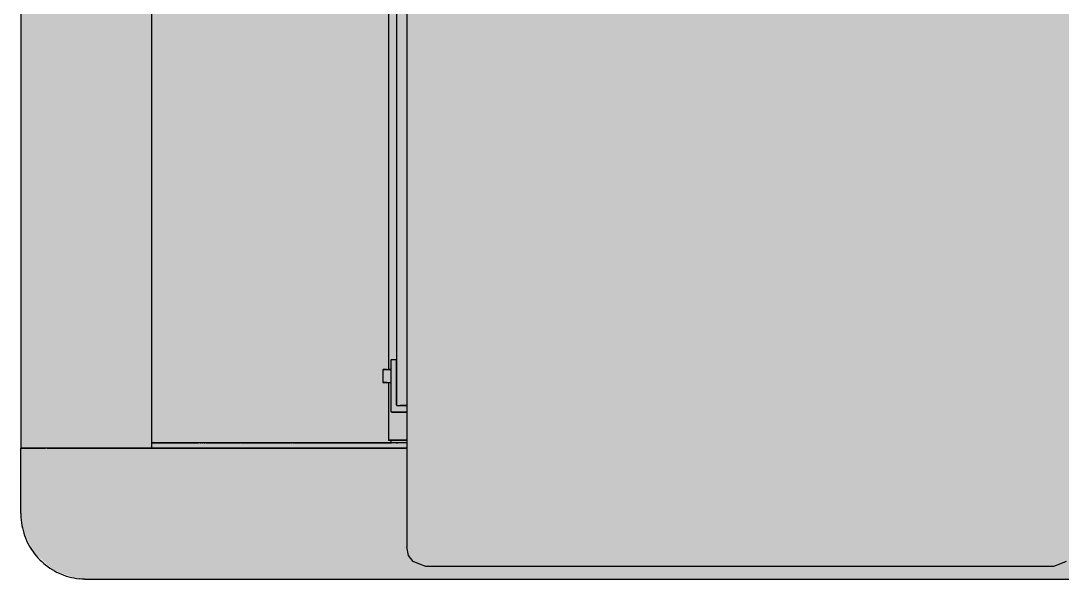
# Model space of a CAD drawing. Header units: millimetres. Extents: x -1 to 5416, y -1238 to 1407.
# Drawn here: x 394.676 to 395.47, y 1398.496 to 1398.922 of the extents above; entities that cross this region are included whole.
import ezdxf

# ---------------------------------------------------------------- set-up
doc = ezdxf.new("R2010")
doc.units = ezdxf.units.MM
doc.header["$MEASUREMENT"] = 0
doc.layers.add('ID-LF-FURN', color=32, linetype='Continuous')

# ---------------------------------------------------------------- blocks, each defined once
blk = doc.blocks.new('SE_Kettal_MeshSingle')
at = {"true_color": 0xffffff}
h = blk.add_hatch(color=7, dxfattribs=at)
h.dxf.hatch_style = 1
h.paths.add_polyline_path([(12987.75478, -19065.99969), (12968.7168, -19072.87469), (12953.31519, -19086.93506), (12945.00559, -19105.04196), (12944.24994, -19111.00549), (12944.00016, -19866), (12947.95111, -19885.47998), (12959.17945, -19901.88196), (12976.85043, -19912.95602), (12994.00031, -19917.86924), (14924.00046, -19915.99939), (14935.40518, -19914.68164), (14949.28367, -19909.12439), (14960.3089, -19900.71405), (14967.87375, -19889.98193), (14972.99323, -19875.93607), (14973.83048, -19869.99658), (14973.84024, -19112.00158), (14972.30903, -19103.1434), (14969.64133, -19095.60571), (14960.3089, -19080.43694), (14947.54264, -19071.88867), (14927.49854, -19066.13198)])
at = {"color": 0}
for points in [[(12978.73969, -19068.38525), (12980.65665, -19067.81305)], [(12980.65665, -19067.81305), (12982.59543, -19067.31775)], [(12982.59543, -19067.31775), (12984.55222, -19066.90027)], [(12984.55222, -19066.90027), (12986.52442, -19066.56183)], [(12986.52442, -19066.56183), (12988.50821, -19066.30212)], [(12990.50101, -19066.12237), (12988.50821, -19066.30212)], [(12992.49945, -19066.02228), (12990.50101, -19066.12237)], [(12992.49945, -19066.02228), (12994, -19065.99969)], [(12994, -19065.99969), (14924.00046, -19065.99939)], [(12962.93753, -19076.81909), (12964.52246, -19075.61334)], [(12964.52246, -19075.61334), (12966.16934, -19074.461)], [(12966.16934, -19074.461), (12967.85376, -19073.38067)], [(12967.85376, -19073.38067), (12969.57984, -19072.36871)], [(12969.57984, -19072.36871), (12971.34513, -19071.42663)], [(12971.34513, -19071.42663), (12973.14643, -19070.55597)], [(12973.14643, -19070.55597), (12974.98145, -19069.75793)], [(12974.98145, -19069.75793), (12976.84668, -19069.03405)], [(12976.84668, -19069.03405), (12978.73969, -19068.38525)], [(13253.13071, -19075.70306), (13247.62931, -19077.70379)], [(13304.25696, -19075.70306), (13253.13071, -19075.70306)], [(13731.79526, -19075.70306), (13304.25696, -19075.70306)], [(13737.29682, -19077.70379), (13731.79526, -19075.70306)], [(12954.51071, -19085.33075), (12955.76926, -19083.77527)], [(12955.76926, -19083.77527), (12957.0893, -19082.27136)], [(12957.0893, -19082.27136), (12958.46823, -19080.82177)], [(12958.46823, -19080.82177), (12959.90424, -19079.42834)], [(12959.90424, -19079.42834), (12961.39456, -19078.0935)], [(12961.39456, -19078.0935), (12962.93753, -19076.81909)], [(13243.31717, -19079.43658), (13239.82932, -19084.17077)], [(13247.62931, -19077.70379), (13243.31717, -19079.43658)], [(13741.60895, -19079.43658), (13737.29682, -19077.70379)], [(12950.12686, -19092.01745), (12951.12158, -19090.281)], [(12951.12158, -19090.281), (12952.18497, -19088.58606)], [(12952.18497, -19088.58606), (12953.31519, -19086.93506)], [(12953.31519, -19086.93506), (12954.51071, -19085.33075)], [(13239.82932, -19084.17077), (13238.55277, -19090.63745)], [(13238.55277, -19890.51355), (13238.55277, -19090.63745)], [(12946.23526, -19101.21637), (12946.86515, -19099.31726)], [(12946.86515, -19099.31726), (12947.57025, -19097.4447)], [(12947.57025, -19097.4447), (12948.34983, -19095.60205)], [(12948.34983, -19095.60205), (12949.20264, -19093.79175)], [(12949.20264, -19093.79175), (12950.12686, -19092.01745)], [(12944.48966, -19109.0191), (12944.80857, -19107.0437)], [(12944.80857, -19107.0437), (12945.20621, -19105.08264)], [(12945.20621, -19105.08264), (12945.68213, -19103.13928)], [(12945.68213, -19103.13928), (12946.23526, -19101.21637)], [(12944, -19115.99969), (12944.00992, -19114.99933)], [(12944.00992, -19114.99933), (12944.09003, -19113.00012)], [(12944.09003, -19113.00012), (12944.24994, -19111.00549)], [(12944.24994, -19111.00549), (12944.48966, -19109.0191)], [(12944, -19115.99969), (12944, -19165.99969)], [(12944, -19165.99969), (12944.03952, -19165.99969)], [(12944.03952, -19165.99969), (12944, -19165.99969)], [(12944.03952, -19165.99969), (12944.00016, -19165.99969)], [(12944.00016, -19816), (12944.00016, -19165.99969)], [(12944.03952, -19165.99969), (12944.00016, -19165.99969)], [(12944.03952, -19165.99969), (12944.15793, -19165.99969)], [(12944.03952, -19165.99969), (12944.15793, -19165.99969)], [(12944.03952, -19165.99969), (12944.15763, -19165.99969)], [(12944.15763, -19165.99969), (12944.03952, -19165.99969)], [(12944.15763, -19165.99969), (12944.35416, -19165.99969)], [(12944.35416, -19165.99969), (12944.15763, -19165.99969)], [(12944.35446, -19165.99969), (12944.15793, -19165.99969)], [(12944.35446, -19165.99969), (12944.15793, -19165.99969)], [(12944.35416, -19165.99969), (12944.62836, -19165.99969)], [(12944.62836, -19165.99969), (12944.35416, -19165.99969)], [(12944.35446, -19165.99969), (12944.62836, -19165.99969)], [(12944.35446, -19165.99969), (12944.62836, -19165.99969)], [(12944.97901, -19165.99969), (12944.62836, -19165.99969)], [(12944.97901, -19165.99969), (12944.62836, -19165.99969)], [(12944.62836, -19165.99969), (12944.97901, -19165.99969)], [(12944.97901, -19165.99969), (12944.62836, -19165.99969)], [(12944.97901, -19165.99969), (12945.40457, -19165.99969)], [(12944.97901, -19165.99969), (12945.40457, -19165.99969)], [(12944.97901, -19165.99969), (12945.40457, -19165.99969)], [(12945.40457, -19165.99969), (12944.97901, -19165.99969)], [(12945.90384, -19165.99969), (12945.40457, -19165.99969)], [(12945.90354, -19165.99969), (12945.40457, -19165.99969)], [(12945.40457, -19165.99969), (12945.90354, -19165.99969)], [(12945.90354, -19165.99969), (12945.40457, -19165.99969)], [(12945.90354, -19165.99969), (12946.47406, -19165.99969)], [(12945.90354, -19165.99969), (12946.47391, -19165.99969)], [(12946.47391, -19165.99969), (12945.90354, -19165.99969)], [(12945.90384, -19165.99969), (12946.47406, -19165.99969)], [(12946.47391, -19165.99969), (12947.11356, -19165.99969)], [(12947.11356, -19165.99969), (12946.47391, -19165.99969)], [(12947.11371, -19165.99969), (12946.47406, -19165.99969)], [(12947.11356, -19165.99969), (12946.47406, -19165.99969)], [(12947.11356, -19165.99969), (12947.81974, -19165.99969)], [(12947.11356, -19165.99969), (12947.81974, -19165.99969)], [(12947.81974, -19165.99969), (12947.11356, -19165.99969)], [(12947.11371, -19165.99969), (12947.81974, -19165.99969)], [(12948.58985, -19165.99969), (12947.81974, -19165.99969)], [(12948.58985, -19165.99969), (12947.81974, -19165.99969)], [(12947.81974, -19165.99969), (12948.58985, -19165.99969)], [(12948.58985, -19165.99969), (12947.81974, -19165.99969)], [(12948.58985, -19165.99969), (12949.42084, -19165.99969)], [(12948.58985, -19165.99969), (12949.42084, -19165.99969)], [(12948.58985, -19165.99969), (12949.42069, -19165.99969)], [(12949.42069, -19165.99969), (12948.58985, -19165.99969)], [(12949.42069, -19165.99969), (12950.30905, -19165.99969)], [(12950.30905, -19165.99969), (12949.42069, -19165.99969)], [(12950.30936, -19165.99969), (12949.42084, -19165.99969)], [(12950.30936, -19165.99969), (12949.42084, -19165.99969)], [(12950.30905, -19165.99969), (12951.25144, -19165.99969)], [(12951.25144, -19165.99969), (12950.30905, -19165.99969)], [(12950.30936, -19165.99969), (12951.25174, -19165.99969)], [(12950.30936, -19165.99969), (12951.25174, -19165.99969)], [(12951.25144, -19165.99969), (12952.24433, -19165.99969)], [(12952.24433, -19165.99969), (12951.25144, -19165.99969)], [(12952.24463, -19165.99969), (12951.25174, -19165.99969)], [(12952.24433, -19165.99969), (12951.25174, -19165.99969)], [(12952.24433, -19165.99969), (12953.2836, -19165.99969)], [(12952.24433, -19165.99969), (12953.28345, -19165.99969)], [(12953.28345, -19165.99969), (12952.24433, -19165.99969)], [(12952.24463, -19165.99969), (12953.2836, -19165.99969)], [(12953.28345, -19165.99969), (12954.36499, -19165.99969)], [(12954.36499, -19165.99969), (12953.28345, -19165.99969)], [(12954.36515, -19165.99969), (12953.2836, -19165.99969)], [(12954.36499, -19165.99969), (12953.2836, -19165.99969)], [(12954.36499, -19165.99969), (12955.48453, -19165.99969)], [(12954.36499, -19165.99969), (12955.48438, -19165.99969)], [(12955.48438, -19165.99969), (12954.36499, -19165.99969)], [(12954.36515, -19165.99969), (12955.48453, -19165.99969)], [(12955.48438, -19165.99969), (12956.63748, -19165.99969)], [(12956.63748, -19165.99969), (12955.48438, -19165.99969)], [(12956.63764, -19165.99969), (12955.48453, -19165.99969)], [(12956.63764, -19165.99969), (12955.48453, -19165.99969)], [(12956.63748, -19165.99969), (12957.81974, -19165.99969)], [(12957.81974, -19165.99969), (12956.63748, -19165.99969)], [(12956.63764, -19165.99969), (12957.81974, -19165.99969)], [(12956.63764, -19165.99969), (12957.81974, -19165.99969)], [(12959.0264, -19165.99969), (12957.81974, -19165.99969)], [(12959.0264, -19165.99969), (12957.81974, -19165.99969)], [(12957.81974, -19165.99969), (12959.0264, -19165.99969)], [(12959.0264, -19165.99969), (12957.81974, -19165.99969)], [(12959.0264, -19165.99969), (12960.25244, -19165.99969)], [(12959.0264, -19165.99969), (12960.25244, -19165.99969)], [(12959.0264, -19165.99969), (12960.25244, -19165.99969)], [(12960.25244, -19165.99969), (12959.0264, -19165.99969)], [(12964, -19165.99969), (12959.0264, -19165.99969)], [(12961.49359, -19165.99969), (12960.25244, -19165.99969)], [(12961.49344, -19165.99969), (12960.25244, -19165.99969)], [(12960.25244, -19165.99969), (12961.49344, -19165.99969)], [(12961.49344, -19165.99969), (12960.25244, -19165.99969)], [(12961.49344, -19165.99969), (12962.74436, -19165.99969)], [(12961.49344, -19165.99969), (12962.74405, -19165.99969)], [(12962.74405, -19165.99969), (12961.49344, -19165.99969)], [(12961.49359, -19165.99969), (12962.74436, -19165.99969)], [(12964, -19165.99969), (12962.74405, -19165.99969)], [(12964, -19165.99969), (12962.74405, -19165.99969)], [(12964.00016, -19165.99969), (12962.74436, -19165.99969)], [(12964.00016, -19165.99969), (12962.74436, -19165.99969)], [(13238.55277, -19165.99969), (12964, -19165.99969)], [(12964, -19165.99969), (13044, -19165.99969)], [(13044, -19165.99969), (12964, -19165.99969)], [(12964.00016, -19165.99969), (13044, -19165.99969)], [(12964.00016, -19165.99969), (13044.00031, -19165.99969)], [(13044, -19165.99969), (13067.99994, -19165.99969)], [(13044, -19165.99969), (13238.55277, -19165.99969)], [(13044.00031, -19165.99969), (13044.00031, -19169.79974)], [(13044.00031, -19169.79974), (13044.00031, -19169.99963)], [(13044.00031, -19169.99963), (13044.00031, -19816)], [(13044.00031, -19169.99963), (13044.00031, -19816)], [(13044.00031, -19169.99963), (13079.50003, -19169.99963)], [(13238.55277, -19169.99963), (13044.00031, -19169.99963)], [(13049.00977, -19169.99994), (13044.00031, -19169.99963)], [(13049.00977, -19169.99994), (13049.08744, -19169.99994)], [(13049.08744, -19169.99994), (13049.00977, -19169.99994)], [(13049.2414, -19169.99994), (13049.08744, -19169.99994)], [(13049.2414, -19169.99994), (13049.08744, -19169.99994)], [(13049.2414, -19169.99994), (13049.4683, -19169.99994)], [(13049.4683, -19169.99994), (13049.2414, -19169.99994)], [(13049.4683, -19169.99994), (13049.76416, -19169.99994)], [(13049.76416, -19169.99994), (13049.4683, -19169.99994)], [(13049.76416, -19169.99994), (13050.12274, -19169.99994)], [(13049.76416, -19169.99994), (13050.12274, -19169.99994)], [(13050.53763, -19169.99994), (13050.12274, -19169.99994)], [(13050.53763, -19169.99994), (13050.12274, -19169.99994)], [(13050.53763, -19169.99994), (13050.99997, -19169.99994)], [(13050.99997, -19169.99994), (13050.53763, -19169.99994)], [(13050.99997, -19169.99994), (13051.50168, -19169.99994)], [(13051.50168, -19169.99994), (13050.99997, -19169.99994)], [(13051.50168, -19169.99994), (13052.03253, -19169.99994)], [(13052.03253, -19169.99994), (13051.50168, -19169.99994)], [(13052.03253, -19169.99994), (13052.582, -19169.99994)], [(13052.582, -19169.99994), (13052.03253, -19169.99994)], [(13052.582, -19169.99994), (13073.14215, -19169.99994)], [(13052.582, -19169.99994), (13053.13971, -19169.99994)], [(13052.582, -19169.99994), (13053.13971, -19169.99994)], [(13053.13971, -19169.99994), (13073.03809, -19169.99994)], [(13053.69483, -19169.99994), (13053.13971, -19169.99994)], [(13053.69483, -19169.99994), (13053.13971, -19169.99994)], [(13053.69483, -19169.99994), (13054.23636, -19169.99994)], [(13054.23636, -19169.99994), (13053.69483, -19169.99994)], [(13054.23636, -19169.99994), (13054.75363, -19169.99994)], [(13054.75363, -19169.99994), (13054.23636, -19169.99994)], [(13054.75363, -19169.99994), (13055.23688, -19169.99994)], [(13055.23688, -19169.99994), (13054.75363, -19169.99994)], [(13055.23688, -19169.99994), (13055.67679, -19169.99994)], [(13055.23688, -19169.99994), (13055.67679, -19169.99994)], [(13056.06452, -19169.99994), (13055.67679, -19169.99994)], [(13056.06452, -19169.99994), (13055.67679, -19169.99994)], [(13056.06452, -19169.99994), (13056.39228, -19169.99994)], [(13056.39228, -19169.99994), (13056.06452, -19169.99994)], [(13056.39228, -19169.99994), (13056.65427, -19169.99994)], [(13056.65427, -19169.99994), (13056.39228, -19169.99994)], [(13056.65427, -19169.99994), (13056.84516, -19169.99994)], [(13056.84516, -19169.99994), (13056.65427, -19169.99994)], [(13056.84516, -19169.99994), (13056.96112, -19169.99994)], [(13056.96112, -19169.99994), (13056.84516, -19169.99994)], [(13056.96112, -19169.99994), (13057.00003, -19169.99994)], [(13056.96112, -19169.99994), (13057.00003, -19169.99994)], [(13073.03565, -19169.99994), (13073.14215, -19169.99994)], [(13073.15161, -19169.99994), (13073.03809, -19169.99994)], [(13073.14215, -19169.99994), (13073.31839, -19169.99994)], [(13073.15161, -19169.99994), (13073.3396, -19169.99994)], [(13073.31839, -19169.99994), (13073.56208, -19169.99994)], [(13073.60007, -19169.99994), (13073.3396, -19169.99994)], [(13073.56208, -19169.99994), (13073.87107, -19169.99994)], [(13073.93119, -19169.99994), (13073.60007, -19169.99994)], [(13073.87107, -19169.99994), (13074.2414, -19169.99994)], [(13074.32883, -19169.99994), (13073.93119, -19169.99994)], [(13074.2414, -19169.99994), (13074.66971, -19169.99994)], [(13074.7901, -19169.99994), (13074.32883, -19169.99994)], [(13074.66971, -19169.99994), (13075.15082, -19169.99994)], [(13075.31028, -19169.99994), (13074.7901, -19169.99994)], [(13075.15082, -19169.99994), (13075.67969, -19169.99994)], [(13075.88431, -19169.99994), (13075.31028, -19169.99994)], [(13075.67969, -19169.99994), (13076.25006, -19169.99994)], [(13076.50687, -19169.99994), (13075.88431, -19169.99994)], [(13076.25006, -19169.99994), (13076.85645, -19169.99994)], [(13077.17231, -19169.99994), (13076.50687, -19169.99994)], [(13076.85645, -19169.99994), (13077.49152, -19169.99994)], [(13077.87375, -19169.99994), (13077.17231, -19169.99994)], [(13077.49152, -19169.99994), (13078.14872, -19169.99994)], [(13078.60495, -19169.99994), (13077.87375, -19169.99994)], [(13078.14872, -19169.99994), (13078.82086, -19169.99994)], [(13079.35889, -19169.99994), (13078.60495, -19169.99994)], [(13078.82086, -19169.99994), (13079.50003, -19169.99963)], [(13080.12839, -19169.99994), (13079.35889, -19169.99994)], [(13238.55277, -19169.99963), (13079.50003, -19169.99963)], [(13080.90628, -19169.99994), (13080.12839, -19169.99994)], [(13080.90628, -19169.99994), (13081.68509, -19169.99994)], [(13082.45734, -19169.99994), (13081.68509, -19169.99994)], [(13082.45734, -19169.99994), (13083.21555, -19169.99994)], [(13083.95285, -19169.99994), (13083.21555, -19169.99994)], [(13083.95285, -19169.99994), (13084.66239, -19169.99994)], [(13085.33698, -19169.99994), (13084.66239, -19169.99994)], [(13085.33698, -19169.99994), (13085.97037, -19169.99963)], [(13085.33698, -19169.99994), (13107.72406, -19169.99994)], [(13226.53861, -19165.99969), (13085.77689, -19165.99969)], [(13085.97037, -19169.99963), (13100.89865, -19169.99963)], [(13085.97037, -19169.99963), (13101.13455, -19169.99994)], [(13100.89865, -19169.99963), (13085.97037, -19169.99963)], [(13101.20749, -19169.99994), (13100.89865, -19169.99963)], [(13101.54837, -19169.99994), (13101.20749, -19169.99994)], [(13101.90924, -19169.99994), (13101.54837, -19169.99994)], [(13102.2779, -19169.99994), (13101.90924, -19169.99994)], [(13102.64212, -19169.99994), (13102.2779, -19169.99994)], [(13102.98911, -19169.99994), (13102.64212, -19169.99994)], [(13103.30741, -19169.99994), (13102.98911, -19169.99994)], [(13103.58588, -19169.99994), (13103.30741, -19169.99994)], [(13103.81537, -19169.99994), (13103.58588, -19169.99994)], [(13103.9878, -19169.99994), (13103.81537, -19169.99994)], [(13104.09735, -19169.99963), (13103.9878, -19169.99994)], [(13103.99787, -19169.99994), (13105.82343, -19169.99994)], [(13104.09735, -19169.99963), (13105.64215, -19169.99963)], [(13104.09735, -19169.99963), (13105.64215, -19169.99963)], [(13105.82343, -19169.99994), (13105.64215, -19169.99963)], [(13106.0755, -19169.99994), (13105.82343, -19169.99994)], [(13106.39563, -19169.99994), (13106.0755, -19169.99994)], [(13106.78031, -19169.99994), (13106.39563, -19169.99994)], [(13107.2248, -19169.99994), (13106.78031, -19169.99994)], [(13107.72406, -19169.99994), (13107.2248, -19169.99994)], [(13107.72406, -19169.99994), (13108.27277, -19169.99994)], [(13108.27277, -19169.99994), (13108.86405, -19169.99994)], [(13108.86405, -19169.99994), (13109.49134, -19169.99994)], [(13109.49134, -19169.99994), (13110.14746, -19169.99994)], [(13110.14746, -19169.99994), (13110.82495, -19169.99994)], [(13110.82495, -19169.99994), (13111.51587, -19169.99994)], [(13112.21244, -19169.99994), (13111.51587, -19169.99994)], [(13112.21244, -19169.99994), (13112.90656, -19169.99994)], [(13112.90656, -19169.99994), (13113.59015, -19169.99994)], [(13113.59015, -19169.99994), (13114.25559, -19169.99994)], [(13114.25559, -19169.99994), (13114.89508, -19169.99963)], [(13114.25559, -19169.99994), (13149.65186, -19169.99994)], [(13114.89508, -19169.99963), (13141.25052, -19169.99963)], [(13114.89508, -19169.99963), (13141.54288, -19169.99994)], [(13141.25052, -19169.99963), (13114.89508, -19169.99963)], [(13141.58988, -19169.99994), (13141.25052, -19169.99963)], [(13141.94754, -19169.99994), (13141.58988, -19169.99994)], [(13142.31147, -19169.99994), (13141.94754, -19169.99994)], [(13142.66989, -19169.99994), (13142.31147, -19169.99994)], [(13143.01093, -19169.99994), (13142.66989, -19169.99994)], [(13143.32297, -19169.99994), (13143.01093, -19169.99994)], [(13143.59595, -19169.99994), (13143.32297, -19169.99994)], [(13143.82056, -19169.99994), (13143.59595, -19169.99994)], [(13143.98978, -19169.99994), (13143.82056, -19169.99994)], [(13144.09735, -19169.99963), (13143.98978, -19169.99994)], [(13143.99619, -19169.99994), (13145.82938, -19169.99994)], [(13144.09735, -19169.99963), (13145.64215, -19169.99963)], [(13144.09735, -19169.99963), (13145.64215, -19169.99963)], [(13145.82938, -19169.99994), (13145.64215, -19169.99963)], [(13146.09137, -19169.99994), (13145.82938, -19169.99994)], [(13146.42508, -19169.99994), (13146.09137, -19169.99994)], [(13146.82639, -19169.99994), (13146.42508, -19169.99994)], [(13147.29056, -19169.99994), (13146.82639, -19169.99994)], [(13147.81165, -19169.99994), (13147.29056, -19169.99994)], [(13148.3837, -19169.99994), (13147.81165, -19169.99994)], [(13148.99955, -19169.99994), (13148.3837, -19169.99994)], [(13148.99955, -19169.99994), (13149.65186, -19169.99994)], [(13150.33255, -19169.99994), (13149.65186, -19169.99994)], [(13150.33255, -19169.99994), (13151.03339, -19169.99994)], [(13151.74628, -19169.99994), (13151.03339, -19169.99994)], [(13151.74628, -19169.99994), (13152.46207, -19169.99994)], [(13152.46207, -19169.99994), (13153.17206, -19169.99963)], [(13152.46207, -19169.99994), (13226.53861, -19169.99994)], [(13153.17206, -19169.99963), (13226.57813, -19169.99963)], [(13153.17206, -19169.99963), (13226.53861, -19169.99994)], [(13228.78058, -19169.99963), (13153.17206, -19169.99963)], [(13226.59339, -19169.99963), (13226.53861, -19169.99963)], [(13226.53861, -19169.99963), (13226.53861, -19171.99975)], [(13226.59339, -19169.99963), (13226.60437, -19169.99963)], [(13226.60437, -19169.99963), (13226.72431, -19169.99963)], [(13226.72431, -19169.99963), (13226.74826, -19169.99963)], [(13229.16419, -19169.99994), (13228.78058, -19169.99963)], [(13229.54718, -19169.99994), (13229.16419, -19169.99994)], [(13229.91477, -19169.99994), (13229.54718, -19169.99994)], [(13230.25397, -19169.99994), (13229.91477, -19169.99994)], [(13230.25397, -19169.99994), (13230.55182, -19169.99994)], [(13230.79734, -19169.99994), (13230.55182, -19169.99994)], [(13230.98166, -19169.99994), (13230.79734, -19169.99994)], [(13231.09763, -19169.99963), (13230.98166, -19169.99994)], [(13231.09763, -19169.99963), (13231.58866, -19169.99963)], [(13224.67154, -19171.99975), (13224.61173, -19171.99975)], [(13224.61173, -19215.99969), (13224.61173, -19171.99975)], [(13224.63126, -19171.99975), (13224.61173, -19171.99975)], [(13224.63126, -19171.99975), (13224.73014, -19171.99975)], [(13224.67154, -19171.99975), (13224.8104, -19171.99975)], [(13224.90744, -19171.99975), (13224.73014, -19171.99975)], [(13225.02661, -19171.99975), (13224.8104, -19171.99975)], [(13224.90744, -19171.99975), (13225.1612, -19171.99975)], [(13225.02661, -19171.99975), (13225.31821, -19171.99975)], [(13225.4888, -19171.99975), (13225.1612, -19171.99975)], [(13225.68244, -19171.99975), (13225.31821, -19171.99975)], [(13225.4888, -19171.99975), (13225.88736, -19171.99975)], [(13225.68244, -19171.99975), (13226.11533, -19171.99975)], [(13226.35276, -19171.99975), (13225.88736, -19171.99975)], [(13226.61277, -19171.99975), (13226.11533, -19171.99975)], [(13226.35276, -19171.99975), (13226.8801, -19171.99975)], [(13226.53861, -19171.99975), (13226.55204, -19171.99975)], [(13226.60437, -19171.99975), (13226.53861, -19171.99975)], [(13226.55204, -19171.99975), (13226.64435, -19171.99975)], [(13226.74826, -19171.99975), (13226.60437, -19171.99975)], [(13226.61277, -19171.99975), (13227.16986, -19171.99975)], [(13226.64435, -19171.99975), (13226.81449, -19171.99975)], [(13226.96875, -19171.99975), (13226.74826, -19171.99975)], [(13226.81449, -19171.99975), (13227.06015, -19171.99975)], [(13227.46466, -19171.99975), (13226.8801, -19171.99975)], [(13227.26279, -19171.99975), (13226.96875, -19171.99975)], [(13227.06015, -19171.99975), (13227.37815, -19171.99975)], [(13227.78098, -19171.99975), (13227.16986, -19171.99975)], [(13227.62656, -19171.99975), (13227.26279, -19171.99975)], [(13227.37815, -19171.99975), (13227.76435, -19171.99975)], [(13227.46466, -19171.99975), (13228.10019, -19171.99975)], [(13228.05503, -19171.99975), (13227.62656, -19171.99975)], [(13227.76435, -19171.99975), (13228.21372, -19171.99975)], [(13227.78098, -19171.99975), (13228.44016, -19171.99975)], [(13228.54315, -19171.99975), (13228.05503, -19171.99975)], [(13228.78058, -19171.99975), (13228.10019, -19171.99975)], [(13228.11423, -19171.99975), (13228.13208, -19171.99975)], [(13228.1536, -19171.99975), (13228.11423, -19171.99975)], [(13228.13208, -19171.99975), (13228.19068, -19171.99975)], [(13228.23188, -19171.99975), (13228.1536, -19171.99975)], [(13228.27674, -19171.99975), (13228.19068, -19171.99975)], [(13228.21372, -19171.99975), (13228.72031, -19171.99975)], [(13228.34799, -19171.99975), (13228.23188, -19171.99975)], [(13228.27674, -19171.99975), (13229.73227, -19171.99975)], [(13228.39865, -19171.99975), (13228.34799, -19171.99975)], [(13228.48044, -19171.99975), (13228.39865, -19171.99975)], [(13229.14069, -19171.99975), (13228.44016, -19171.99975)], [(13228.48044, -19171.99975), (13228.57489, -19171.99975)], [(13228.54315, -19171.99975), (13229.08408, -19171.99975)], [(13228.55246, -19171.99975), (13228.57306, -19171.99975)], [(13228.57642, -19171.99975), (13228.55246, -19171.99975)], [(13228.57306, -19171.99975), (13228.776, -19171.99975)], [(13230.03043, -19171.99975), (13228.57489, -19171.99975)], [(13228.57642, -19171.99975), (13228.63974, -19171.99975)], [(13228.63974, -19171.99975), (13229.86441, -19171.99975)], [(13228.72031, -19171.99975), (13229.27771, -19171.99975)], [(13228.776, -19171.99975), (13229.01236, -19171.99975)], [(13228.78058, -19171.99975), (13229.49912, -19171.99975)], [(13229.01236, -19171.99975), (13229.28, -19171.99975)], [(13229.67108, -19171.99975), (13229.08408, -19171.99975)], [(13229.14069, -19171.99975), (13229.8757, -19171.99975)], [(13229.27771, -19171.99975), (13229.8786, -19171.99975)], [(13229.28, -19171.99975), (13229.35828, -19171.99975)], [(13229.35828, -19171.99975), (13229.45212, -19171.99975)], [(13229.45212, -19171.99975), (13229.54062, -19171.99975)], [(13230.24832, -19171.99975), (13229.49912, -19171.99975)], [(13229.55069, -19171.99975), (13229.51743, -19171.99975)], [(13229.52841, -19171.99975), (13229.51743, -19171.99975)], [(13229.58152, -19171.99975), (13229.52841, -19171.99975)], [(13229.54062, -19171.99975), (13230.76499, -19171.99975)], [(13230.38489, -19171.99975), (13229.55069, -19171.99975)], [(13229.5629, -19171.99975), (13229.57846, -19171.99975)], [(13229.5629, -19171.99975), (13229.62607, -19171.99975)], [(13229.67276, -19171.99975), (13229.57846, -19171.99975)], [(13229.90485, -19171.99975), (13229.58152, -19171.99975)], [(13229.76645, -19171.99975), (13229.62607, -19171.99975)], [(13230.29624, -19171.99975), (13229.67108, -19171.99975)], [(13229.67276, -19171.99975), (13229.8429, -19171.99975)], [(13229.73227, -19171.99975), (13229.88135, -19171.99975)], [(13229.76645, -19171.99975), (13229.98069, -19171.99975)], [(13230.0849, -19171.99975), (13229.8429, -19171.99975)], [(13229.97397, -19171.99975), (13229.86441, -19171.99975)], [(13230.63788, -19171.99975), (13229.8757, -19171.99975)], [(13229.8786, -19171.99975), (13230.5149, -19171.99975)], [(13229.98374, -19171.99975), (13229.88135, -19171.99975)], [(13229.90485, -19171.99975), (13230.25168, -19171.99975)], [(13229.97397, -19171.99975), (13230.017, -19171.99975)], [(13230.26282, -19171.99975), (13229.98069, -19171.99975)], [(13230.017, -19171.99975), (13229.98374, -19171.99975)], [(13230.03043, -19171.99975), (13230.1937, -19171.99975)], [(13230.0849, -19171.99975), (13230.39206, -19171.99975)], [(13230.33545, -19171.99975), (13230.1937, -19171.99975)], [(13230.24832, -19171.99975), (13231.02118, -19171.99975)], [(13230.61927, -19171.99975), (13230.25168, -19171.99975)], [(13230.26282, -19171.99975), (13230.60584, -19171.99975)], [(13230.95175, -19171.99975), (13230.29624, -19171.99975)], [(13230.33545, -19171.99975), (13230.42502, -19171.99975)], [(13230.38489, -19171.99975), (13230.44272, -19171.99975)], [(13230.75675, -19171.99975), (13230.39206, -19171.99975)], [(13230.44272, -19171.99975), (13230.42502, -19171.99975)], [(13230.5149, -19171.99975), (13231.17865, -19171.99975)], [(13231.00058, -19171.99975), (13230.60584, -19171.99975)], [(13230.71143, -19171.99975), (13230.61927, -19171.99975)], [(13230.63788, -19171.99975), (13231.41959, -19171.99975)], [(13230.71143, -19171.99975), (13230.80283, -19171.99975)], [(13230.75675, -19171.99975), (13231.1695, -19171.99975)], [(13230.76499, -19171.99975), (13230.91788, -19171.99975)], [(13230.80283, -19171.99975), (13230.87302, -19171.99975)], [(13231.70722, -19171.99975), (13230.87302, -19171.99975)], [(13230.91788, -19171.99975), (13231.08039, -19171.99975)], [(13231.62863, -19171.99975), (13230.95175, -19171.99975)], [(13231.00058, -19171.99975), (13231.43714, -19171.99975)], [(13231.80976, -19171.99975), (13231.02118, -19171.99975)], [(13231.30606, -19171.99975), (13231.03003, -19171.99975)], [(13231.08237, -19171.99975), (13231.03476, -19171.99975)], [(13231.21695, -19171.99975), (13231.08039, -19171.99975)], [(13231.08237, -19171.99975), (13231.16233, -19171.99975)], [(13231.16233, -19171.99975), (13231.56562, -19171.99975)], [(13231.61948, -19171.99975), (13231.1695, -19171.99975)], [(13231.17865, -19171.99975), (13231.86103, -19171.99975)], [(13231.29813, -19171.99975), (13231.21695, -19171.99975)], [(13232.21335, -19171.99975), (13231.41959, -19171.99975)], [(13231.90406, -19171.99975), (13231.43714, -19171.99975)], [(13231.56562, -19171.99975), (13231.97806, -19171.99975)], [(13231.61948, -19171.99975), (13232.09494, -19171.99975)], [(13232.31848, -19171.99975), (13231.62863, -19171.99975)], [(13231.70722, -19171.99975), (13231.82822, -19171.99975)], [(13231.80976, -19171.99975), (13232.60627, -19171.99975)], [(13231.98569, -19171.99975), (13231.82822, -19171.99975)], [(13231.86103, -19171.99975), (13232.55316, -19171.99975)], [(13231.90406, -19171.99975), (13232.38913, -19171.99975)], [(13232.39615, -19171.99975), (13231.97806, -19171.99975)], [(13231.98569, -19171.99975), (13232.14575, -19171.99975)], [(13232.58383, -19171.99975), (13232.09494, -19171.99975)], [(13232.27317, -19171.99975), (13232.14575, -19171.99975)], [(13232.21335, -19171.99975), (13233.01078, -19171.99975)], [(13232.3403, -19171.99975), (13232.27317, -19171.99975)], [(13233.01215, -19171.99975), (13232.31848, -19171.99975)], [(13232.3403, -19171.99975), (13232.61634, -19171.99975)], [(13232.88001, -19171.99975), (13232.38913, -19171.99975)], [(13232.39615, -19171.99975), (13232.48877, -19171.99975)], [(13232.48877, -19171.99975), (13232.56308, -19171.99975)], [(13232.55316, -19171.99975), (13233.24591, -19171.99975)], [(13232.60215, -19171.99975), (13232.56308, -19171.99975)], [(13232.58383, -19171.99975), (13233.07334, -19171.99975)], [(13232.60215, -19171.99975), (13232.87802, -19171.99975)], [(13233.40293, -19171.99975), (13232.60627, -19171.99975)], [(13232.65525, -19171.99975), (13232.61634, -19171.99975)], [(13232.7294, -19171.99975), (13232.65525, -19171.99975)], [(13232.82218, -19171.99975), (13232.7294, -19171.99975)], [(13233.24012, -19171.99975), (13232.82218, -19171.99975)], [(13232.87802, -19171.99975), (13232.94516, -19171.99975)], [(13232.88001, -19171.99975), (13233.36386, -19171.99975)], [(13233.07257, -19171.99975), (13232.94516, -19171.99975)], [(13233.80439, -19171.99975), (13233.01078, -19171.99975)], [(13233.70047, -19171.99975), (13233.01215, -19171.99975)], [(13233.07257, -19171.99975), (13233.23249, -19171.99975)], [(13233.55094, -19171.99975), (13233.07334, -19171.99975)], [(13233.39011, -19171.99975), (13233.23249, -19171.99975)], [(13233.65256, -19171.99975), (13233.24012, -19171.99975)], [(13233.24591, -19171.99975), (13233.93042, -19171.99975)], [(13233.82804, -19171.99975), (13233.36386, -19171.99975)], [(13233.51111, -19171.99975), (13233.39011, -19171.99975)], [(13233.40293, -19171.99975), (13234.1915, -19171.99975)], [(13233.51111, -19171.99975), (13234.34531, -19171.99975)], [(13233.55094, -19171.99975), (13234.00412, -19171.99975)], [(13234.056, -19171.99975), (13233.65256, -19171.99975)], [(13234.37461, -19171.99975), (13233.70047, -19171.99975)], [(13233.80439, -19171.99975), (13234.58594, -19171.99975)], [(13233.82804, -19171.99975), (13234.26078, -19171.99975)], [(13233.91226, -19171.99975), (13234.1883, -19171.99975)], [(13233.9202, -19171.99975), (13234.00122, -19171.99975)], [(13233.93042, -19171.99975), (13234.59784, -19171.99975)], [(13234.00122, -19171.99975), (13234.13794, -19171.99975)], [(13234.42115, -19171.99975), (13234.00412, -19171.99975)], [(13234.13581, -19171.99975), (13234.056, -19171.99975)], [(13234.13581, -19171.99975), (13234.18341, -19171.99975)], [(13234.13794, -19171.99975), (13234.30045, -19171.99975)], [(13234.96436, -19171.99975), (13234.1915, -19171.99975)], [(13234.65079, -19171.99975), (13234.26078, -19171.99975)], [(13234.30045, -19171.99975), (13234.45334, -19171.99975)], [(13234.4155, -19171.99975), (13234.34531, -19171.99975)], [(13235.02585, -19171.99975), (13234.37461, -19171.99975)], [(13234.5069, -19171.99975), (13234.4155, -19171.99975)], [(13234.42115, -19171.99975), (13234.79132, -19171.99975)], [(13235.67771, -19171.99975), (13234.45334, -19171.99975)], [(13234.59906, -19171.99975), (13234.5069, -19171.99975)], [(13235.34812, -19171.99975), (13234.58594, -19171.99975)], [(13234.59784, -19171.99975), (13235.23917, -19171.99975)], [(13234.59906, -19171.99975), (13234.96649, -19171.99975)], [(13234.98786, -19171.99975), (13234.65079, -19171.99975)], [(13234.79331, -19171.99975), (13234.77561, -19171.99975)], [(13234.83344, -19171.99975), (13234.77561, -19171.99975)], [(13235.10489, -19171.99975), (13234.79132, -19171.99975)], [(13234.79331, -19171.99975), (13234.88288, -19171.99975)], [(13235.66764, -19171.99975), (13234.83344, -19171.99975)], [(13235.02463, -19171.99975), (13234.88288, -19171.99975)], [(13234.96436, -19171.99975), (13235.71402, -19171.99975)], [(13234.96649, -19171.99975), (13235.31348, -19171.99975)], [(13234.98786, -19171.99975), (13235.26328, -19171.99975)], [(13235.1879, -19171.99975), (13235.02463, -19171.99975)], [(13235.64536, -19171.99975), (13235.02585, -19171.99975)], [(13235.10489, -19171.99975), (13235.35376, -19171.99975)], [(13236.64374, -19171.99975), (13235.1879, -19171.99975)], [(13235.2442, -19171.99975), (13235.20133, -19171.99975)], [(13235.20133, -19171.99975), (13235.23459, -19171.99975)], [(13235.33698, -19171.99975), (13235.23459, -19171.99975)], [(13235.23917, -19171.99975), (13235.84616, -19171.99975)], [(13235.35422, -19171.99975), (13235.2442, -19171.99975)], [(13235.47003, -19171.99975), (13235.26328, -19171.99975)], [(13235.63681, -19171.99975), (13235.31348, -19171.99975)], [(13235.48606, -19171.99975), (13235.33698, -19171.99975)], [(13235.34812, -19171.99975), (13236.08283, -19171.99975)], [(13235.53168, -19171.99975), (13235.35376, -19171.99975)], [(13236.57859, -19171.99975), (13235.35422, -19171.99975)], [(13235.47003, -19171.99975), (13235.60263, -19171.99975)], [(13236.94159, -19171.99975), (13235.48606, -19171.99975)], [(13235.53168, -19171.99975), (13235.63376, -19171.99975)], [(13235.65772, -19171.99975), (13235.60263, -19171.99975)], [(13235.65772, -19171.99975), (13235.63376, -19171.99975)], [(13235.63681, -19171.99975), (13235.68991, -19171.99975)], [(13236.22534, -19171.99975), (13235.64536, -19171.99975)], [(13235.66764, -19171.99975), (13235.7009, -19171.99975)], [(13235.76621, -19171.99975), (13235.67771, -19171.99975)], [(13235.68991, -19171.99975), (13235.7009, -19171.99975)], [(13236.43271, -19171.99975), (13235.71402, -19171.99975)], [(13235.8599, -19171.99975), (13235.76621, -19171.99975)], [(13235.84616, -19171.99975), (13236.4112, -19171.99975)], [(13235.93833, -19171.99975), (13235.8599, -19171.99975)], [(13236.20581, -19171.99975), (13235.93833, -19171.99975)], [(13236.78305, -19171.99975), (13236.08283, -19171.99975)], [(13236.44232, -19171.99975), (13236.20581, -19171.99975)], [(13236.75818, -19171.99975), (13236.22534, -19171.99975)], [(13236.4112, -19171.99975), (13236.92649, -19171.99975)], [(13236.43271, -19171.99975), (13237.11325, -19171.99975)], [(13236.64527, -19171.99975), (13236.44232, -19171.99975)], [(13236.64176, -19171.99975), (13236.57859, -19171.99975)], [(13236.66587, -19171.99975), (13236.64176, -19171.99975)], [(13236.64374, -19171.99975), (13236.73789, -19171.99975)], [(13236.66587, -19171.99975), (13236.64527, -19171.99975)], [(13236.73789, -19171.99975), (13236.81952, -19171.99975)], [(13237.23716, -19171.99975), (13236.75818, -19171.99975)], [(13236.78305, -19171.99975), (13237.44178, -19171.99975)], [(13236.87033, -19171.99975), (13236.81952, -19171.99975)], [(13236.87033, -19171.99975), (13236.98645, -19171.99975)], [(13236.92649, -19171.99975), (13237.38547, -19171.99975)], [(13236.94159, -19171.99975), (13237.02765, -19171.99975)], [(13236.98645, -19171.99975), (13237.06473, -19171.99975)], [(13237.08609, -19171.99975), (13237.02765, -19171.99975)], [(13237.06473, -19171.99975), (13237.1041, -19171.99975)], [(13237.1041, -19171.99975), (13237.08609, -19171.99975)], [(13237.11325, -19171.99975), (13237.74924, -19171.99975)], [(13237.65555, -19171.99975), (13237.23716, -19171.99975)], [(13237.38547, -19171.99975), (13237.78235, -19171.99975)], [(13238.05258, -19171.99975), (13237.44178, -19171.99975)], [(13238.00818, -19171.99975), (13237.65555, -19171.99975)], [(13238.33396, -19171.99975), (13237.74924, -19171.99975)], [(13237.78235, -19171.99975), (13238.11179, -19171.99975)], [(13238.29047, -19171.99975), (13238.00818, -19171.99975)], [(13238.05258, -19171.99975), (13238.55277, -19171.99975)], [(13238.11179, -19171.99975), (13238.36936, -19171.99975)], [(13238.49875, -19171.99975), (13238.29047, -19171.99975)], [(13238.33396, -19171.99975), (13238.55277, -19171.99975)], [(13238.36936, -19171.99975), (13238.55185, -19171.99975)], [(13238.55277, -19171.99975), (13238.49875, -19171.99975)], [(13226.54792, -19193.99957), (13226.57355, -19193.80822)], [(13226.54792, -19193.99957), (13226.54792, -19232.99951)], [(13226.64664, -19193.64618), (13226.57355, -19193.80822)], [(13226.7562, -19193.53784), (13226.64664, -19193.64618)], [(13226.88498, -19193.49969), (13226.7562, -19193.53784)], [(13226.88498, -19193.49969), (13238.55277, -19193.49969)], [(13226.88498, -19193.49969), (13238.55277, -19193.49969)], [(13238.55277, -19193.49969), (13226.88498, -19193.49969)], [(13230.59287, -19198.99957), (13230.6185, -19198.80822)], [(13230.59287, -19198.99957), (13230.59287, -19232.99951)], [(13230.6185, -19198.80822), (13230.69174, -19198.64618)], [(13230.69174, -19198.64618), (13230.79505, -19198.54364)], [(13230.71707, -19198.73407), (13230.7276, -19198.64618)], [(13230.71707, -19783.26562), (13230.71707, -19198.73376)], [(13230.73447, -19198.62054), (13230.7276, -19198.64618)], [(13230.79474, -19198.54425), (13230.73447, -19198.62054)], [(13230.79505, -19198.49969), (13230.79505, -19198.5299)], [(13230.79505, -19198.5299), (13230.79505, -19198.54364)], [(13230.92993, -19198.49969), (13230.801, -19198.53784)], [(13230.92993, -19198.49969), (13230.81443, -19198.49969)], [(13230.92993, -19198.49969), (13238.55277, -19198.49969)], [(13230.92993, -19198.49969), (13238.55277, -19198.49969)], [(13233.56009, -19198.49969), (13233.54254, -19198.49969)], [(13233.54254, -19198.49969), (13233.57047, -19198.49969)], [(13233.62067, -19198.49969), (13233.56009, -19198.49969)], [(13233.64005, -19198.49969), (13233.57047, -19198.49969)], [(13238.55277, -19198.49969), (13233.62067, -19198.49969)], [(13238.55277, -19198.49969), (13233.64005, -19198.49969)], [(13220.1174, -19215.99969), (13220.09268, -19215.99969)], [(13220.09268, -19215.99969), (13220.14518, -19215.99969)], [(13220.09268, -19225.99969), (13220.09268, -19215.99969)], [(13220.21903, -19215.99969), (13220.1174, -19215.99969)], [(13220.14518, -19215.99969), (13220.27426, -19215.99969)], [(13220.39679, -19215.99969), (13220.21903, -19215.99969)], [(13220.27426, -19215.99969), (13220.47934, -19215.99969)], [(13220.64978, -19215.99969), (13220.39679, -19215.99969)], [(13220.47934, -19215.99969), (13220.75904, -19215.99969)], [(13220.97632, -19215.99969), (13220.64978, -19215.99969)], [(13220.75904, -19215.99969), (13221.11182, -19215.99969)], [(13221.37473, -19215.99969), (13220.97632, -19215.99969)], [(13221.11182, -19215.99969), (13221.5354, -19215.99969)], [(13221.8421, -19215.99969), (13221.37473, -19215.99969)], [(13221.5354, -19215.99969), (13222.02704, -19215.99969)], [(13222.3757, -19215.99969), (13221.8421, -19215.99969)], [(13222.02704, -19215.99969), (13222.58383, -19215.99969)], [(13222.97248, -19215.99969), (13222.3757, -19215.99969)], [(13222.58383, -19215.99969), (13223.20212, -19215.99969)], [(13223.20212, -19215.99969), (13222.97248, -19215.99969)], [(13223.20212, -19215.99969), (13226.54792, -19215.99969)], [(13220.09268, -19225.99969), (13220.1174, -19225.99969)], [(13220.09268, -19225.99969), (13220.14518, -19225.99969)], [(13220.21903, -19225.99969), (13220.1174, -19225.99969)], [(13220.27426, -19225.99969), (13220.14518, -19225.99969)], [(13220.21903, -19225.99969), (13220.39679, -19225.99969)], [(13220.27426, -19225.99969), (13220.47934, -19225.99969)], [(13220.64978, -19225.99969), (13220.39679, -19225.99969)], [(13220.75904, -19225.99969), (13220.47934, -19225.99969)], [(13220.64978, -19225.99969), (13220.97632, -19225.99969)], [(13220.75904, -19225.99969), (13221.11182, -19225.99969)], [(13221.37473, -19225.99969), (13220.97632, -19225.99969)], [(13221.5354, -19225.99969), (13221.11182, -19225.99969)], [(13221.37473, -19225.99969), (13221.8421, -19225.99969)], [(13221.5354, -19225.99969), (13222.02704, -19225.99969)], [(13222.3757, -19225.99969), (13221.8421, -19225.99969)], [(13222.58383, -19225.99969), (13222.02704, -19225.99969)], [(13222.3757, -19225.99969), (13222.97248, -19225.99969)], [(13222.58383, -19225.99969), (13223.20212, -19225.99969)], [(13223.6283, -19225.99969), (13222.97248, -19225.99969)], [(13223.20212, -19225.99969), (13226.54792, -19225.99969)], [(13223.6283, -19225.99969), (13224.33966, -19225.99969)], [(13224.61173, -19225.99969), (13224.33966, -19225.99969)], [(13224.67841, -19225.99969), (13224.60059, -19225.99969)], [(13224.61203, -19755.99969), (13224.61173, -19225.99969)], [(13224.67841, -19225.99969), (13224.83481, -19225.99969)], [(13225.06842, -19225.99969), (13224.83481, -19225.99969)], [(13225.06842, -19225.99969), (13225.37665, -19225.99969)], [(13225.75659, -19225.99969), (13225.37665, -19225.99969)], [(13225.75659, -19225.99969), (13226.20444, -19225.99969)], [(13226.54792, -19225.99969), (13226.20444, -19225.99969)], [(13226.57355, -19233.19116), (13226.54792, -19232.99951)], [(13226.57355, -19233.19116), (13226.64664, -19233.35321)], [(13226.64664, -19233.35321), (13226.7562, -19233.46155)], [(13226.7562, -19233.46155), (13226.88498, -19233.49969)], [(13226.88498, -19233.49969), (13230.25595, -19233.49969)], [(13230.25595, -19233.49969), (13230.38489, -19233.46155)], [(13230.25595, -19233.49969), (13230.71707, -19233.49969)], [(13230.38489, -19233.46155), (13230.49414, -19233.35321)], [(13230.56723, -19233.19116), (13230.49414, -19233.35321)], [(13230.59287, -19232.99951), (13230.56723, -19233.19116)]]:
    blk.add_lwpolyline(points, dxfattribs=at)

msp = doc.modelspace()

# ---------------------------------------------------------------- block references
at = {"layer": 'ID-LF-FURN', "xscale": -0.001, "yscale": 0.001, "zscale": 0.001, "rotation": 180}
msp.add_blockref('SE_Kettal_MeshSingle', (381.73158, 1379.43026), dxfattribs=at)

doc.saveas('drawing.dxf')
